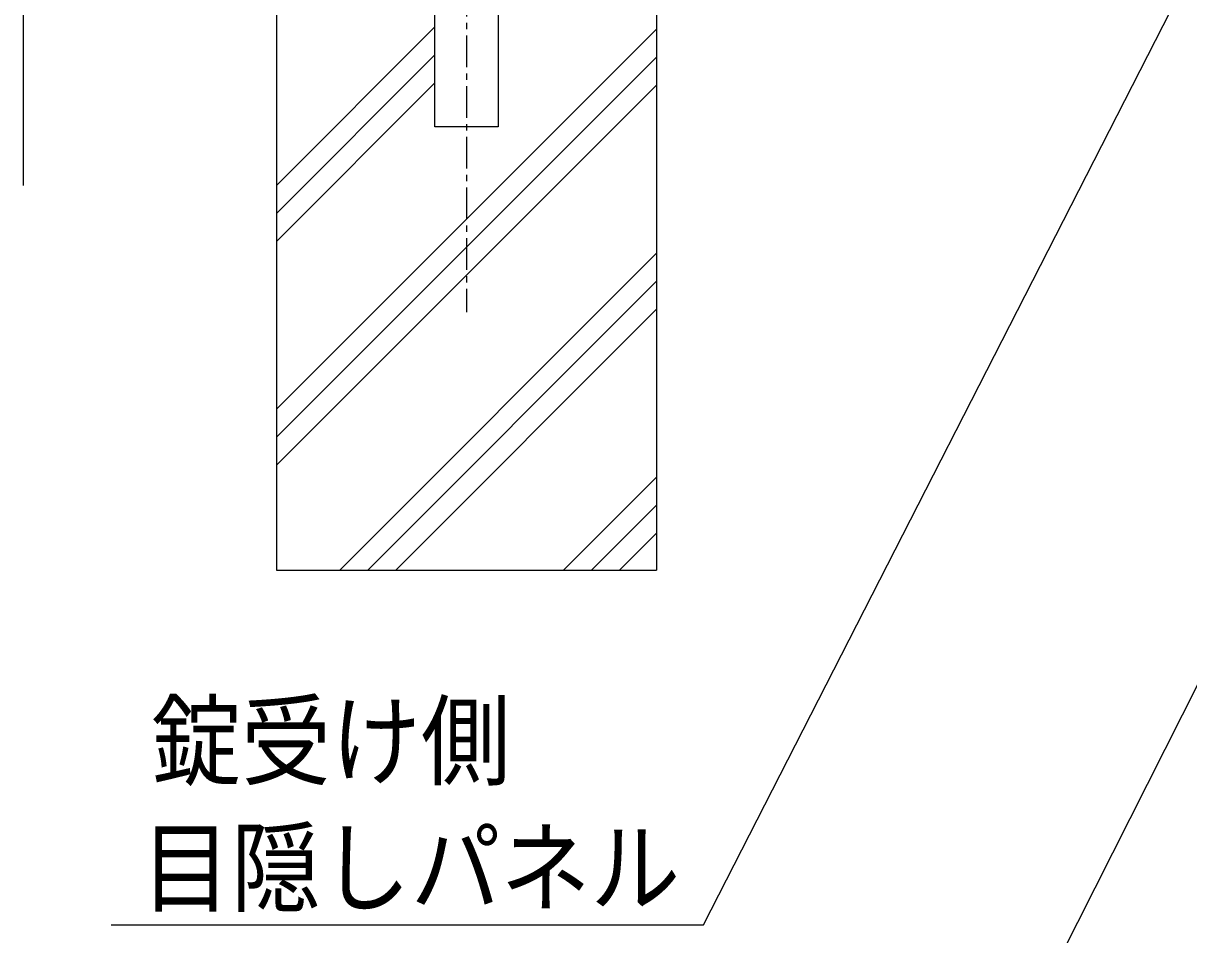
# Model space of a CAD drawing. Units: millimetres, scale not verified. Extents: x -4455 to 4455, y -3150 to 3150.
# Drawn here: x -77 to 843, y -1750 to -1031 of the extents above; entities that cross this region are included whole.
import ezdxf
from ezdxf.enums import TextEntityAlignment as Align

# ---------------------------------------------------------------- set-up
doc = ezdxf.new("R2010")
doc.units = ezdxf.units.MM
doc.header["$LTSCALE"] = 20
doc.linetypes.add('USER1', pattern=[2, 1.25, -0.25, 0.25, -0.25])
for name, color, linetype, lineweight in [('0-4_外形線', 7, 'Continuous', 25), ('0-8_EXTCNT-L', 4, 'Continuous', 25), ('0-9_LAYER04', 1, 'USER1', 25), ('0-F_ハッチング', 4, 'Continuous', 25), ('1-7_LAYER12', 3, 'Continuous', 25)]:
    doc.layers.add(name, color=color, linetype=linetype, lineweight=lineweight)
doc.styles.add('ＭＳ ゴシック', font='')
doc.styles.get('ＭＳ ゴシック').set_extended_font_data('MS Gothic')

msp = doc.modelspace()

# ---------------------------------------------------------------- linework, layer by layer
at = {"layer": '0-4_外形線'}
for p, q in [((247.82, -1112.29), (247.82, 562.71)), ((297.82, 562.71), (297.82, -1112.29)), ((122.82, -862.29), (122.82, -1462.29)), ((422.82, -862.29), (422.82, -1462.29)), ((297.82, -1112.29), (247.82, -1112.29)), ((122.82, -1462.29), (422.82, -1462.29))]:
    msp.add_line(p, q, dxfattribs=at)
at = {"layer": '0-8_EXTCNT-L'}
msp.add_line((-77.18, 709.29), (-77.18, -1158.52), dxfattribs=at)
at = {"layer": '0-9_LAYER04'}
msp.add_line((272.82, 599.69), (272.82, -1258.55), dxfattribs=at)
at = {"layer": '0-F_ハッチング'}
for p, q in [((122.82, -1158.54), (247.82, -1033.54)), ((122.82, -1335.31), (422.82, -1035.31)), ((122.82, -1180.63), (247.82, -1055.63)), ((122.82, -1357.41), (422.82, -1057.41)), ((122.82, -1202.73), (247.82, -1077.73)), ((122.82, -1379.51), (422.82, -1079.51)), ((172.62, -1462.29), (422.82, -1212.09)), ((194.72, -1462.29), (422.82, -1234.19)), ((216.81, -1462.29), (422.82, -1256.29)), ((349.4, -1462.29), (422.82, -1388.87)), ((371.49, -1462.29), (422.82, -1410.96)), ((393.59, -1462.29), (422.82, -1433.06))]:
    msp.add_line(p, q, dxfattribs=at)
at = {"layer": '1-7_LAYER12', "color": 7}
for points in [[(232.28, -1849.44), (700.13, -1849.44), (1527.94, -209.64)], [(-7.93, -1742.12), (459.92, -1742.12), (1227.96, -239.46)]]:
    msp.add_lwpolyline(points, dxfattribs=at)

# ---------------------------------------------------------------- texts
at = {"layer": '1-7_LAYER12', "style": 'ＭＳ ゴシック', "width": 0.9}
for s, p in [('錠受け側', (23.92, -1643.22)), ('目隠しパネル', (15.92, -1743.22))]:
    msp.add_text(s, height=57.77, dxfattribs=at).set_placement(p, align=Align.BOTTOM_LEFT)

doc.saveas('drawing.dxf')
